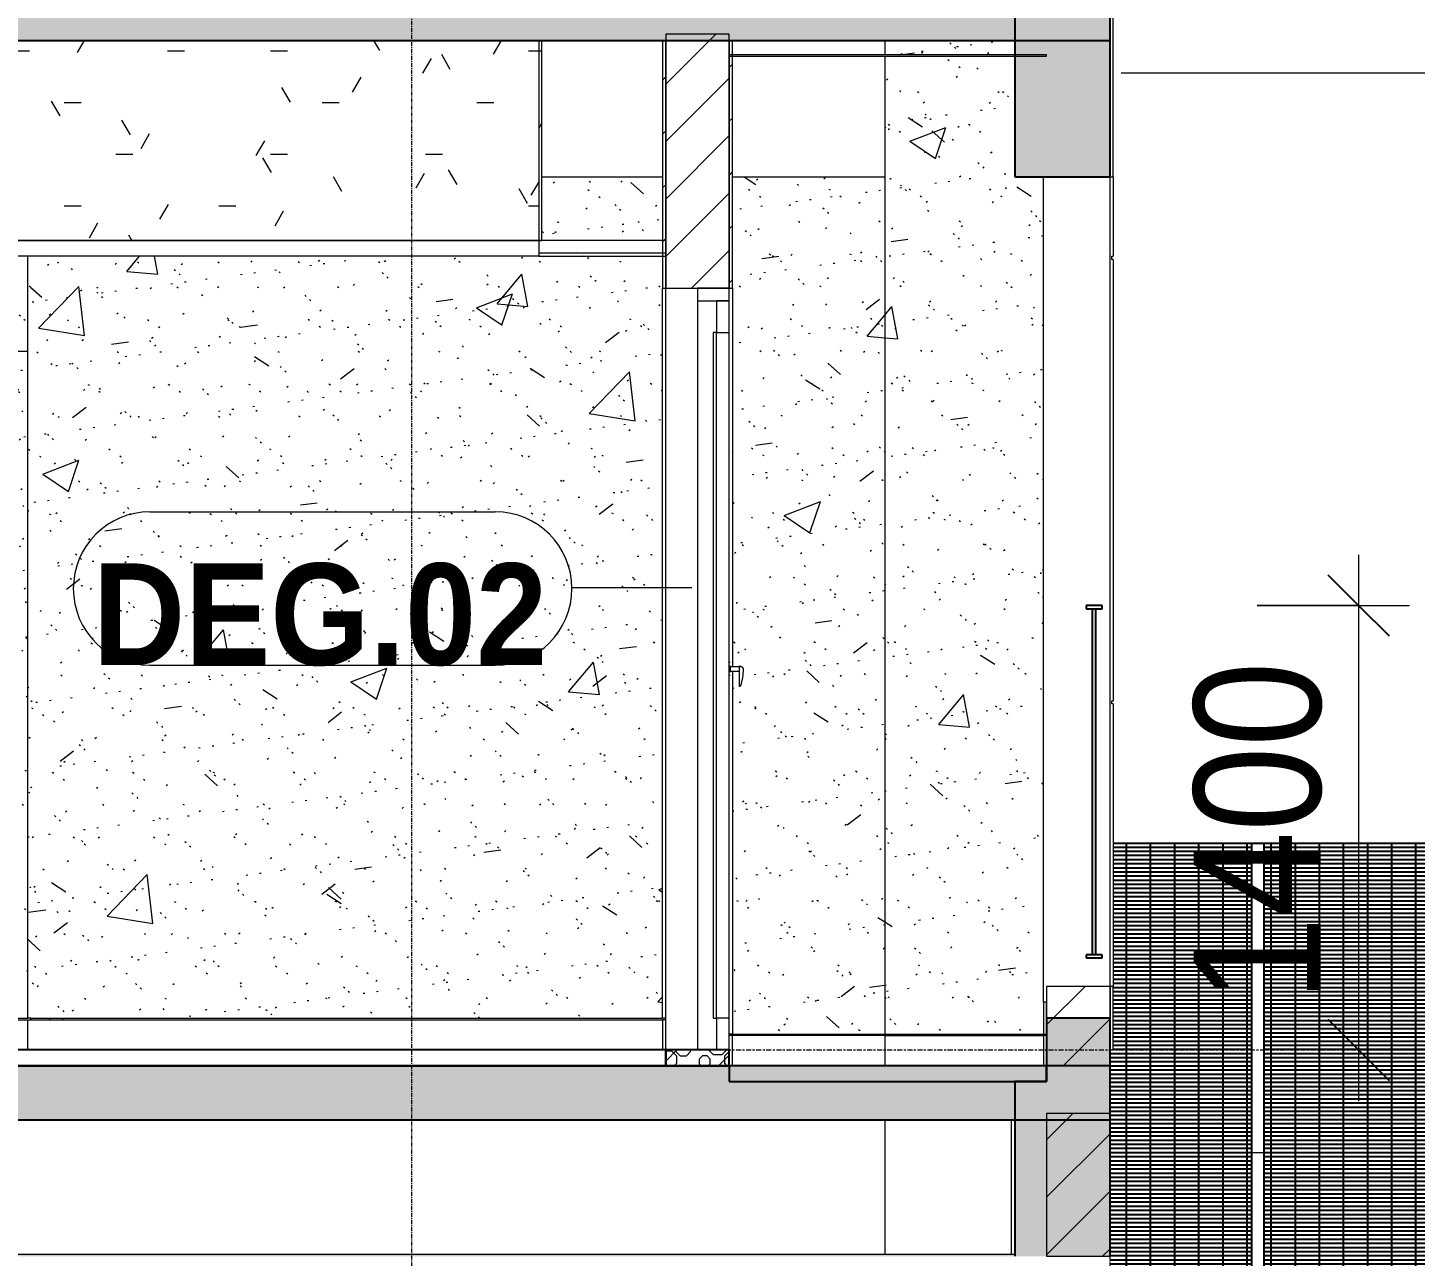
# Model space of a CAD drawing. Header units: millimetres. Extents: x 25061 to 259291, y -8723 to 35400.
# Drawn here: x 51543 to 55914, y 1550 to 5420 of the extents above; entities that cross this region are included whole.
import ezdxf

# ---------------------------------------------------------------- set-up
doc = ezdxf.new("R2010")
doc.units = ezdxf.units.MM
doc.linetypes.add('Centre', pattern=[31.75, 6.35, -4.7625, 15.875, -4.7625])
doc.linetypes.add('Grid Line', pattern=[22.225, 12.7, -3.175, 3.175, -3.175])
for name, color, linetype, lineweight in [('0-1', 7, 'Continuous', 5), ('A-ANNO-DIMS', 211, 'Continuous', 9), ('A-ANNO-DIMS-160', 211, 'Continuous', 9), ('A-CLNG', 13, 'Continuous', 9), ('A-CLNG-1', 250, 'Continuous', 18), ('A-CLNG-2', 7, 'Continuous', 9), ('A-CLNG-3', 13, 'Continuous', 18), ('A-CLNG-PATT-1', 7, 'Continuous', 9), ('A-CLNG-PATT-2', 9, 'Continuous', 9), ('A-CLNG-PATT-3', 13, 'Continuous', 9), ('A-DOOR', 31, 'Continuous', 9), ('A-DOOR-1', 7, 'Continuous', 9), ('A-DOOR-FRAM', 31, 'Continuous', 9), ('A-DOOR-GLAZ', 31, 'Continuous', 9), ('A-DOOR-IDEN', 31, 'Continuous', 9), ('A-FLOR-1', 10, 'Continuous', 25), ('A-FLOR-HRAL-1', 253, 'Continuous', 9), ('A-FLOR-LEVL-2', 51, 'Centre', 9), ('A-FLOR-PATT-1', 7, 'Continuous', 9), ('A-FLOR-PATT-2', 9, 'Continuous', 9), ('A-WALL', 113, 'Continuous', 9), ('A-WALL-1', 113, 'Continuous', 18), ('A-WALL-IDEN', 211, 'Continuous', 9), ('A-WALL-PATT-1', 7, 'Continuous', 9), ('A-WALL-PATT-2', 9, 'Continuous', 9), ('A-WALL-PATT-4', 111, 'Continuous', 9), ('I-WALL-1', 250, 'Continuous', 18), ('I-WALL-2', 7, 'Continuous', 9), ('S-BEAM-1', 12, 'Continuous', 5), ('S-BEAM-2', 10, 'Continuous', 25), ('S-BEAM-3', 7, 'Continuous', 9), ('S-COLS-1', 7, 'Continuous', 9), ('S-GRID-1', 1, 'Grid Line', 9)]:
    doc.layers.add(name, color=color, linetype=linetype, lineweight=lineweight)
doc.styles.add('Arial_B_1', font='arialbd.ttf', dxfattribs={"width": 0.9, "height": 320})
doc.styles.add('UTM Avo', font='', dxfattribs={"width": 0.9, "height": 400})
doc.styles.get('UTM Avo').set_extended_font_data('UTM Avo')
doc.dimstyles.new('1_Dim_chi_tiet_2_5', dxfattribs={"dimscale": 304.8, "dimtxt": 399.720379, "dimasz": 0.629921, "dimexe": 0.524934, "dimexo": 0.0625, "dimgap": 0.052493, "dimtad": 1, "dimdec": 0, "dimrnd": 5, "dimzin": 0, "dimdsep": 46, "dimtxsty": 'UTM Avo', "dimblk1": 'OBLIQUE', "dimblk2": 'OBLIQUE', "dimsah": 1, "dimcen": 0.09, "dimdle": 0.524934, "dimazin": 0, "dimtfac": 1, "dimtdec": 4, "dimtix": 1, "dimtmove": 0, "dimatfit": 3, "dimfxl": 1.049869, "dimfxlon": 1, "dimtvp": 1, "dimtolj": 1, "dimtzin": 0, "dimarcsym": 2})
pattern_1 = [(50, (81080.3, 14125), (1165.978, -102.01), [121.92, -1341.12]), (355, (81080.3, 14125), (-225.554, 1222.763), [97.536, -1072.896]), (100.451, (81177.5, 14116.5), (940.433, 1120.746), [103.616, -1139.776]), (46.184, (81080.3, 14450.1), (1734.906, -269.074), [182.88, -2011.68]), (96.636, (81224.9, 14427.7), (1519.38, 1583.54), [155.42, -1709.665]), (351.184, (81080.3, 14450.1), (1519.39, 1583.52), [146.3, -1609.34]), (21, (81242.9, 14368.8), (970.332, -654.498), [121.92, -1341.12]), (326, (81242.9, 14368.8), (395.533, 1178.804), [97.536, -1072.896]), (71.451, (81323.7, 14314.3), (1365.87, 524.296), [103.616, -1139.776]), (37.5, (81080.3, 14125), (19.767, 541.1527), [53.645, -1006.246, 53.645, -1035.507, -1076.96]), (37.5, (81080.3, 14125), (19.767, 541.1527), [-2149.043, 53.645, -1023.315]), (7.5, (81080.3, 14125), (427.646, 641.156), [53.645, -567.334, 53.645, -981.862, -410.464]), (7.5, (81080.3, 14125), (427.646, 641.156), [-1656.486, 53.645, -356.82]), (327.5, (80717.8, 14125), (867.782, -36.665), [53.645, -352.755, 53.645, -1214.323, -1682.496]), (327.5, (80717.8, 14125), (867.782, -36.665), [-1674.368, 53.645, -1628.85]), (317.5, (80555.2, 14125), (948.028, 162.73), [53.645, -474.675, 53.645, -788.416, -1194.816]), (317.5, (80555.2, 14125), (948.028, 162.73), [-1370.38, 53.645, -1141.17])]
pattern_2 = [(37.5, (81080.3, 14125), (-5.1206, 156.61216), [5.364, -118.181, 5.364, -132.812, -132.08]), (37.5, (81080.3, 14125), (-5.1206, 156.61216), [-261.722, 5.364, -126.716]), (7.5, (81080.3, 14125), (143.847, 229.3842), [5.364, -61.285, 5.364, -105.989, -42.672]), (7.5, (81080.3, 14125), (143.847, 229.3842), [-178.003, 5.364, -37.308]), (327.5, (80980.33, 14125), (253.1176, 0.4601), [5.364, -35.276, 5.364, -140.94, -191.008]), (327.5, (80980.33, 14125), (253.1176, 0.4601), [-186.944, 5.364, -185.644]), (317.5, (80980.33, 14125), (244.3381, 71.3376), [5.364, -14.956, 5.364, -90.546, -109.728]), (317.5, (80980.33, 14125), (244.3381, 71.3376), [-116.23, 5.364, -104.364])]
pattern_3 = [(45, (81080.3, 14125), (-84.8528, 84.8528), [])]
pattern_4 = [(0, (81080.3, 14125), (1300.48, 325.12), [53.645, -921.715, 53.645, -6123.635]), (0, (81080.3, 14125), (1300.48, 325.12), [-1029.005, -921.715, 53.645, -1897.075, -3251.2]), (0, (81080.3, 14125), (1300.48, 325.12), [-3901.44, 53.645, -921.715, 53.645, -2222.195]), (0, (81080.3, 14125), (1300.48, 325.12), [-4930.445, -596.595, 53.645, -1571.955]), (120, (81567.98, 14287.56), (-931.8022, 963.6887), [53.645, -921.715, -6177.28]), (120, (81567.98, 14287.56), (-931.8022, 963.6887), [-975.36, 53.645, -921.715, -5201.92]), (120, (81567.98, 14287.56), (-931.8022, 963.6887), [-1950.72, 53.645, -1897.075, -3251.2]), (120, (81567.98, 14287.56), (-931.8022, 963.6887), [-3901.44, 53.645, -921.715, -2275.84]), (120, (81567.98, 14287.56), (-931.8022, 963.6887), [-4876.8, 53.645, -596.595, -1625.6]), (120, (81567.98, 14287.56), (-931.8022, 963.6887), [-5527.04, 53.645, -1571.955]), (240, (81730.54, 14937.8), (-368.6778, -1288.8087), [53.645, -921.715, -6177.28]), (240, (81730.54, 14937.8), (-368.6778, -1288.8087), [-975.36, 53.645, -921.715, -5201.92]), (240, (81730.54, 14937.8), (-368.6778, -1288.8087), [-1950.72, 53.645, -1897.075, -3251.2]), (240, (81730.54, 14937.8), (-368.6778, -1288.8087), [-3901.44, 53.645, -921.715, -2275.84]), (240, (81730.54, 14937.8), (-368.6778, -1288.8087), [-4876.8, 53.645, -596.595, -1625.6]), (240, (81730.54, 14937.8), (-368.6778, -1288.8087), [-5527.04, 53.645, -1571.955])]
pattern_5 = [(45, (81080.3, 14125), (-90.50967, 90.50967), [])]

# ---------------------------------------------------------------- blocks, each defined once
blk = doc.blocks.new('NCV_TKTC_KET CAU_rvt-1-TKCS_MẶT CẮT 1')
at = {"layer": 'A-FLOR-PATT-1'}
h = blk.add_hatch(color=256, dxfattribs=at)
h.paths.add_polyline_path([(33652.6, 5380), (42052.6, 5380), (42052.6, 5550), (33652.6, 5550)])
h.paths.add_polyline_path([(127252.4, 5380), (127252.4, 5550), (118852.4, 5550), (118852.4, 5380), (126740, 5380)])
h.paths.add_polyline_path([(46552.6, 5380), (54952.6, 5380), (54952.6, 5550), (46552.6, 5550)])
h.paths.add_polyline_path([(114352.4, 5380), (114352.4, 5550), (105952.4, 5550), (105952.4, 5380), (113942, 5380)])
h = blk.add_hatch(color=256, dxfattribs=at)
h.paths.add_polyline_path([(127252.5, 1980), (127252.5, 2150), (105952.5, 2150), (105952.5, 1980), (126740, 1980)])
h.paths.add_polyline_path([(33955, 1980), (54952.6, 1980), (54952.6, 2150), (33652.6, 2150), (33652.6, 1980)])
at = {"layer": 'S-BEAM-1'}
for points in [[(54751.6, 4950), (54952.6, 4950), (54952.6, 5500), (54652.6, 5500), (54652.6, 4950)], [(54952.6, 2100), (54952.6, 2300), (54752.6, 2300), (54752.6, 2100)], [(54751.6, 1550), (54952.6, 1550), (54952.6, 2100), (54652.6, 2100), (54652.6, 1550)]]:
    blk.add_hatch(color=256, dxfattribs=at).paths.add_polyline_path(points)
at = {"layer": 'A-FLOR-1'}
for p, q in [((54952.6, 5380), (54952.6, 5550)), ((46552.6, 5380), (54952.6, 5380)), ((54952.6, 2150), (33652.6, 2150)), ((54952.6, 1980), (54952.6, 2150)), ((33652.6, 1980), (54952.6, 1980))]:
    blk.add_line(p, q, dxfattribs=at)
at = {"layer": 'S-BEAM-2'}
for p, q in [((54652.6, 5500), (54652.6, 4950)), ((54952.6, 4950), (54952.6, 5500)), ((54652.6, 4950), (54952.6, 4950)), ((54952.6, 2300), (54752.6, 2300)), ((54752.6, 2300), (54752.6, 2100)), ((54952.6, 2100), (54952.6, 2300)), ((54752.6, 2100), (54652.6, 2100)), ((54652.6, 2100), (54652.6, 1550)), ((54952.6, 1550), (54952.6, 2100))]:
    blk.add_line(p, q, dxfattribs=at)
at = {"layer": 'S-BEAM-3'}
for p, q in [((53162.7, 4950), (53542.6, 4950)), ((53762.6, 4950), (54242.6, 4950))]:
    blk.add_line(p, q, dxfattribs=at)
at = {"layer": 'S-COLS-1'}
blk.add_line((54252.6, 2245), (54252.6, 2250), dxfattribs=at)
blk = doc.blocks.new('Railing - Railing-911463-TKCS_MẶT CẮT 1')
at = {"layer": 'A-FLOR-HRAL-1'}
for p, q in [((53762.564287, 2245), (53752.564287, 2245)), ((53762.564287, 2150), (53762.564287, 2245)), ((54242.564287, 2245), (53762.564287, 2245)), ((54242.564287, 2245), (54742.564287, 2245)), ((54242.564287, 2245), (54242.564287, 2150)), ((54752.564287, 2245), (54742.564287, 2245)), ((54742.564287, 2245), (54742.564287, 2150)), ((54752.564287, 2150), (54752.564287, 2245)), ((54742.564287, 2150), (54752.564287, 2150))]:
    blk.add_line(p, q, dxfattribs=at)
blk = doc.blocks.new('Railing - Railing-1037980-TKCS_MẶT CẮT 1')
at = {"layer": 'A-FLOR-HRAL-1'}
for p, q in [((51502.564287, 2200), (51502.564287, 2295)), ((51502.564287, 2295), (51542.564287, 2295))]:
    blk.add_line(p, q, dxfattribs=at)
blk = doc.blocks.new('Railing - Railing-1037981-TKCS_MẶT CẮT 1')
at = {"layer": 'A-FLOR-HRAL-1'}
for p, q in [((51542.564287, 2200), (51542.564287, 2295)), ((51542.564287, 2295), (53542.564287, 2295)), ((53552.564287, 2295), (53542.564287, 2295)), ((53542.564287, 2295), (53542.564287, 2200))]:
    blk.add_line(p, q, dxfattribs=at)
blk = doc.blocks.new('CL_01-VÁCH DỰNG THẠCH CAO CĂN HỘ LOẠI 1-5A6 - CL_01-VÁCH DỰNG THẠCH CAO CĂN HỘ LOẠI 1A-5-911549-TKCS_MẶT CẮT 1')
at = {"layer": 'A-CLNG-PATT-1'}
h = blk.add_hatch(dxfattribs=at)
h.set_pattern_fill('FP_7', color=256, style=0, pattern_type=2)
h.set_pattern_definition(pattern_4)
h.paths.add_polyline_path([(47542.6, 4750), (47552.6, 4750), (47552.6, 5380), (47542.6, 5380), (47542.6, 4884.8)])
h.paths.add_polyline_path([(53152.7, 4750), (53162.7, 4750), (53162.7, 5380), (53152.7, 5380), (53152.7, 4884.8)])
at = {"layer": 'A-CLNG-PATT-2'}
h = blk.add_hatch(dxfattribs=at)
h.set_pattern_fill('FP_1', color=256, style=0, pattern_type=2)
h.set_pattern_definition([(0, (81080.3, 14125), (650.24, 162.56), [53.645, -434.035, 53.645, -434.035, -2600.96]), (0, (81080.3, 14125), (650.24, 162.56), [-975.36, 53.645, -921.715, 53.645, -434.035, -1137.92]), (0, (81080.3, 14125), (650.24, 162.56), [-2438.4, 53.645, -271.475, 53.645, -759.155]), (120, (81324.14, 14206.28), (-465.9011, 481.84436), [53.645, -434.035, 53.645, -3034.995]), (120, (81324.14, 14206.28), (-465.9011, 481.84436), [-541.325, -434.035, 53.645, -921.715, -1625.6]), (120, (81324.14, 14206.28), (-465.9011, 481.84436), [-1950.72, 53.645, -434.035, 53.645, -1084.275]), (120, (81324.14, 14206.28), (-465.9011, 481.84436), [-2492.045, -271.475, 53.645, -759.155]), (240, (81405.42, 14531.4), (-184.3389, -644.40436), [53.645, -434.035, 53.645, -3034.995]), (240, (81405.42, 14531.4), (-184.3389, -644.40436), [-541.325, -434.035, 53.645, -921.715, -1625.6]), (240, (81405.42, 14531.4), (-184.3389, -644.40436), [-1950.72, 53.645, -434.035, 53.645, -1084.275]), (240, (81405.42, 14531.4), (-184.3389, -644.40436), [-2492.045, -271.475, 53.645, -759.155])])
h.paths.add_polyline_path([(47552.6, 4750), (53152.7, 4750), (53151.9, 5380), (50652.6, 5380), (50652.6, 5150), (50452.6, 5150), (50452.6, 5380), (47552.6, 5380), (47552.6, 4884.8)])
at = {"layer": 'A-CLNG-1'}
for p, q in [((53162.7, 5380), (53152.7, 5380)), ((53152.7, 5380), (53152.7, 4750)), ((53162.7, 4750), (53162.7, 5380)), ((53152.7, 4750), (53162.7, 4750))]:
    blk.add_line(p, q, dxfattribs=at)
at = {"layer": 'A-CLNG-2'}
blk.add_line((53152.7, 4750), (47552.6, 4750), dxfattribs=at)
blk = doc.blocks.new('DOOR_CW_01 CANH MO-PANEL KINH - DIW_01-900x2200-CỬA GỖ VÂN LAMINATE-553375-TKCS_MẶT CẮT 1')
at = {"layer": 'A-DOOR-1'}
for p, q in [((123842.7, 7800), (123732.7, 7800)), ((123852.7, 5695), (123852.7, 5700)), ((123852.7, 5695), (123852.7, 5700)), ((123852.7, 5695), (123852.7, 5700)), ((123912.7, 5695), (123912.7, 5700)), ((123952.7, 5700), (123952.7, 5695)), ((123952.7, 5700), (123952.7, 5695)), ((123952.7, 5695), (123952.7, 5700))]:
    blk.add_line(p, q, dxfattribs=at)
blk = doc.blocks.new('NCV_TKTC_TANG 1_rvt-1-TKCS_MẶT CẮT 1')
at = {"layer": 'A-CLNG-PATT-1'}
h = blk.add_hatch(dxfattribs=at)
h.set_pattern_fill('FP_7', color=256, style=0, pattern_type=2)
h.set_pattern_definition(pattern_4)
h.paths.add_polyline_path([(53152.6, 4700), (53552.6, 4700), (53552.6, 4710), (53152.6, 4710)])
h.paths.add_polyline_path([(46752.6, 4700), (47552.6, 4700), (47552.6, 4710), (46752.6, 4710)])
at = {"layer": 'A-FLOR-PATT-2'}
h = blk.add_hatch(dxfattribs=at)
h.set_pattern_fill('FP_6', color=256, style=0, pattern_type=2)
h.set_pattern_definition([(180, (81252.7, 14216.3), (-2e-14, -203.2), [19.239, -183.961]), (135, (81266.3, 14202.7), (-203.19986, 1e-14), [19.239, -268.129]), (90, (81266.3, 14183.47), (-203.2, 1e-14), [19.239, -183.961]), (45, (81252.7, 14169.86), (0, 203.19986), [19.239, -268.129]), (0, (81233.46, 14169.86), (0, 203.2), [19.239, -183.961]), (315, (81219.86, 14183.47), (203.19986, 0), [19.239, -268.129]), (270, (81219.86, 14202.7), (203.2, 1e-14), [19.239, -183.961]), (225, (81233.46, 14216.31), (1e-14, -203.19986), [19.239, -268.129]), (180, (81207.18, 14184.3), (-2e-14, -203.2), [22.055, -181.145]), (135, (81222.78, 14168.71), (-203.19986, 1e-14), [22.055, -265.314]), (90, (81222.78, 14146.66), (-203.2, 1e-14), [22.055, -181.145]), (45, (81207.18, 14131.06), (0, 203.19986), [22.055, -265.314]), (0, (81185.13, 14131.06), (0, 203.2), [22.055, -181.145]), (315, (81169.54, 14146.66), (203.19986, 0), [22.055, -265.314]), (270, (81169.54, 14168.71), (203.2, 1e-14), [22.055, -181.145]), (225, (81185.13, 14184.3), (1e-14, -203.19986), [22.055, -265.314]), (180, (81114.68, 14169.67), (-2e-14, -203.2), [14.547, -188.653]), (135, (81124.96, 14159.39), (-203.19986, 1e-14), [14.547, -272.821]), (90, (81124.96, 14144.84), (-203.2, 1e-14), [14.547, -188.653]), (45, (81114.68, 14134.56), (0, 203.19986), [14.547, -272.821]), (0, (81100.13, 14134.56), (0, 203.2), [14.547, -188.653]), (315, (81089.85, 14144.84), (203.19986, 0), [14.547, -272.821]), (270, (81089.85, 14159.39), (203.2, 1e-14), [14.547, -188.653]), (225, (81100.13, 14169.67), (1e-14, -203.19986), [14.547, -272.821]), (90, (81183.32, 14194.78), (-203.2, 1e-14), [29.097, -174.103]), (45, (81162.74, 14174.2), (0, 203.19986), [29.097, -258.271]), (0, (81133.65, 14174.2), (0, 203.2), [29.097, -174.103]), (315, (81113.07, 14194.78), (203.19986, 0), [29.097, -258.271]), (270, (81113.07, 14223.87), (203.2, 1e-14), [29.097, -174.103]), (225, (81133.65, 14244.45), (1e-14, -203.19986), [29.097, -258.271]), (180, (81162.74, 14244.45), (-2e-14, -203.2), [29.097, -174.103]), (135, (81183.32, 14223.87), (-203.19986, 1e-14), [29.097, -258.271]), (90, (81262.35, 14261.4), (-203.2, 1e-14), [37.075, -166.125]), (45, (81236.13, 14235.19), (0, 203.19986), [37.075, -250.293]), (0, (81199.05, 14235.19), (0, 203.2), [37.075, -166.125]), (315, (81172.84, 14261.4), (203.19986, 0), [37.075, -250.293]), (270, (81172.84, 14298.48), (203.2, 1e-14), [37.075, -166.125]), (225, (81199.05, 14324.7), (1e-14, -203.19986), [37.075, -250.293]), (180, (81236.13, 14324.7), (-2e-14, -203.2), [37.075, -166.125]), (135, (81262.35, 14298.48), (-203.19986, 1e-14), [37.075, -250.293]), (90, (81138.85, 14272.68), (-203.2, 1e-14), [19.242, -183.958]), (45, (81125.24, 14259.07), (0, 203.19986), [19.242, -268.127]), (0, (81106, 14259.07), (0, 203.2), [19.242, -183.958]), (315, (81092.4, 14272.68), (203.19986, 0), [19.242, -268.127]), (270, (81092.4, 14291.92), (203.2, 1e-14), [19.242, -183.958]), (225, (81106, 14305.53), (1e-14, -203.19986), [19.242, -268.127]), (180, (81125.24, 14305.53), (-2e-14, -203.2), [19.242, -183.958]), (135, (81138.85, 14291.92), (-203.19986, 1e-14), [19.242, -268.127])])
h.paths.add_polyline_path([(53752.6, 2150), (53752.6, 2200), (53552.6, 2200), (53552.6, 2150)])
at = {"layer": 'A-WALL-PATT-1'}
h = blk.add_hatch(dxfattribs=at)
h.set_pattern_fill('FP_3', color=256, style=0, pattern_type=2)
h.set_pattern_definition(pattern_3)
h.paths.add_polyline_path([(53552.6, 4600), (53552.6, 5380), (53542.6, 5380), (53542.6, 4600)])
h = blk.add_hatch(dxfattribs=at)
h.set_pattern_fill('FP_3', color=256, style=0, pattern_type=2)
h.set_pattern_definition(pattern_3)
h.paths.add_polyline_path([(53762.6, 4600), (53762.6, 5380), (53752.6, 5380), (53752.6, 4600)])
at = {"layer": 'A-WALL-PATT-2'}
h = blk.add_hatch(dxfattribs=at)
h.set_pattern_fill('FP_4', color=256, style=0, pattern_type=2)
h.set_pattern_definition(pattern_1)
h.paths.add_polyline_path([(54742.6, 2250), (54742.6, 4950), (54652.6, 4950), (54652.6, 5330), (54242.6, 5330), (54242.6, 2250)])
h.paths.add_polyline_path([(54242.6, 5335), (54652.6, 5335), (54652.6, 5380), (54242.6, 5380)])
h = blk.add_hatch(dxfattribs=at)
h.set_pattern_fill('FP_5', color=256, style=0, pattern_type=2)
h.set_pattern_definition(pattern_2)
h.paths.add_polyline_path([(54742.6, 2250), (54742.6, 4950), (54652.6, 4950), (54652.6, 5330), (54242.6, 5330), (54242.6, 2250)])
h.paths.add_polyline_path([(54242.6, 5335), (54652.6, 5335), (54652.6, 5380), (54242.6, 5380)])
h = blk.add_hatch(dxfattribs=at)
h.set_pattern_fill('FP_4', color=256, style=0, pattern_type=2)
h.set_pattern_definition(pattern_1)
h.paths.add_polyline_path([(53151.9, 2300), (53542.6, 2300), (53542.6, 4700), (51552.6, 4700), (51552.6, 2300)])
h.paths.add_polyline_path([(53542.6, 4750), (53542.6, 4950), (53162.7, 4950), (53162.7, 4750)])
h = blk.add_hatch(dxfattribs=at)
h.set_pattern_fill('FP_5', color=256, style=0, pattern_type=2)
h.set_pattern_definition(pattern_2)
h.paths.add_polyline_path([(53151.9, 2300), (53542.6, 2300), (53542.6, 4700), (51552.6, 4700), (51552.6, 2300)])
h.paths.add_polyline_path([(53542.6, 4750), (53542.6, 4950), (53162.7, 4950), (53162.7, 4750)])
h = blk.add_hatch(dxfattribs=at)
h.set_pattern_fill('FP_4', color=256, style=0, pattern_type=2)
h.set_pattern_definition(pattern_1)
h.paths.add_polyline_path([(54242.6, 2250), (54242.6, 4950), (53762.6, 4950), (53762.6, 3406.8), (53794, 3404.9), (53795.2, 3401.7), (53791.3, 3358.7), (53785.6, 3345.2), (53785.6, 3393.2), (53762.6, 3393.2), (53762.6, 2250), (53951.7, 2250)])
h = blk.add_hatch(dxfattribs=at)
h.set_pattern_fill('FP_5', color=256, style=0, pattern_type=2)
h.set_pattern_definition(pattern_2)
h.paths.add_polyline_path([(54242.6, 2250), (54242.6, 4950), (53762.6, 4950), (53762.6, 3406.8), (53794, 3404.9), (53795.2, 3401.7), (53791.3, 3358.7), (53785.6, 3345.2), (53785.6, 3393.2), (53762.6, 3393.2), (53762.6, 2250), (53951.7, 2250)])
h = blk.add_hatch(dxfattribs=at)
h.set_pattern_fill('FP_4', color=256, style=0, pattern_type=2)
h.set_pattern_definition(pattern_1)
h.paths.add_polyline_path([(50602.6, 2300), (50602.6, 4400), (51502.6, 4400), (51502.6, 2300), (51542.6, 2300), (51542.6, 4700), (51122.9, 4700), (51122.9, 4660), (50982.9, 4660), (50982.9, 4700), (50562.6, 4700), (50562.6, 2300)])
h = blk.add_hatch(dxfattribs=at)
h.set_pattern_fill('FP_5', color=256, style=0, pattern_type=2)
h.set_pattern_definition(pattern_2)
h.paths.add_polyline_path([(50602.6, 2300), (50602.6, 4400), (51502.6, 4400), (51502.6, 2300), (51542.6, 2300), (51542.6, 4700), (51122.9, 4700), (51122.9, 4660), (50982.9, 4660), (50982.9, 4700), (50562.6, 4700), (50562.6, 2300)])
h = blk.add_hatch(dxfattribs=at)
h.set_pattern_fill('FP_4', color=256, style=0, pattern_type=2)
h.set_pattern_definition(pattern_1)
h.paths.add_polyline_path([(51552.6, 2300), (51552.1, 4700), (51542.6, 4700), (51542.6, 2300), (51552.1, 2300)])
h = blk.add_hatch(dxfattribs=at)
h.set_pattern_fill('FP_5', color=256, style=0, pattern_type=2)
h.set_pattern_definition(pattern_2)
h.paths.add_polyline_path([(51552.6, 2300), (51552.1, 4700), (51542.6, 4700), (51542.6, 2300), (51552.1, 2300)])
at = {"layer": 'A-CLNG-1'}
for p, q in [((54752.6, 5335), (53752.6, 5335)), ((53752.6, 5335), (53752.6, 5330)), ((54752.6, 5330), (54752.6, 5335)), ((53752.6, 5330), (54752.6, 5330)), ((53552.6, 4750), (53152.6, 4750)), ((53152.6, 4750), (53152.6, 4700)), ((53552.6, 4700), (53552.6, 4750)), ((53152.6, 4700), (53552.6, 4700))]:
    blk.add_line(p, q, dxfattribs=at)
at = {"layer": 'A-CLNG-2'}
for p, q in [((47552.6, 4750), (53152.6, 4750)), ((53152.6, 4700), (47552.6, 4700)), ((53552.6, 4710), (53152.6, 4710))]:
    blk.add_line(p, q, dxfattribs=at)
at = {"layer": 'A-FLOR-1'}
for p, q in [((53552.6, 2200), (46752.6, 2200)), ((53552.6, 2150), (53552.6, 2200)), ((53752.6, 2200), (53552.6, 2200)), ((53552.6, 2200), (53552.6, 2150)), ((53752.6, 2150), (53752.6, 2200)), ((46752.6, 2150), (53552.6, 2150)), ((53552.6, 2150), (53752.6, 2150)), ((54752.6, 2150), (53752.6, 2150)), ((53752.6, 2150), (53752.6, 2100)), ((54752.6, 2100), (54752.6, 2150)), ((53752.6, 2100), (54752.6, 2100))]:
    blk.add_line(p, q, dxfattribs=at)
at = {"layer": 'I-WALL-1'}
for p, q in [((53542.6, 5380), (53542.6, 4600)), ((53552.6, 5380), (53542.6, 5380)), ((53552.6, 4600), (53552.6, 5380)), ((53752.6, 5380), (53752.6, 4600)), ((53762.6, 5380), (53752.6, 5380)), ((53762.6, 4600), (53762.6, 5380)), ((53542.6, 4600), (53552.6, 4600)), ((53752.6, 4600), (53762.6, 4600)), ((54742.6, 2350), (54742.6, 2250)), ((54752.6, 2350), (54742.6, 2350)), ((54752.6, 2250), (54752.6, 2350)), ((54742.6, 2250), (54752.6, 2250))]:
    blk.add_line(p, q, dxfattribs=at)
at = {"layer": 'I-WALL-2'}
for p, q in [((54242.6, 5380), (54242.6, 5335)), ((54242.6, 5330), (54242.6, 2250)), ((54742.6, 2350), (54742.6, 4950)), ((51542.6, 2300), (51542.6, 4700)), ((53542.6, 2300), (53542.6, 4600)), ((53762.6, 4600), (53762.6, 3406.6)), ((53762.6, 3393.2), (53762.6, 2250)), ((51502.6, 2300), (51542.6, 2300)), ((51552.6, 2300), (51542.6, 2300)), ((51552.6, 2300), (53542.6, 2300)), ((53552.6, 2300), (53542.6, 2300)), ((53762.6, 2250), (53752.6, 2250)), ((53762.6, 2250), (54242.6, 2250)), ((54242.6, 2250), (54742.6, 2250))]:
    blk.add_line(p, q, dxfattribs=at)
at = {"layer": ''}
for name in ['Railing - Railing-1037980-TKCS_MẶT CẮT 1', 'Railing - Railing-1037981-TKCS_MẶT CẮT 1', 'Railing - Railing-911463-TKCS_MẶT CẮT 1']:
    blk.add_blockref(name, (0, 0), dxfattribs=at)
at = {"layer": 'A-CLNG'}
blk.add_blockref('CL_01-VÁCH DỰNG THẠCH CAO CĂN HỘ LOẠI 1-5A6 - CL_01-VÁCH DỰNG THẠCH CAO CĂN HỘ LOẠI 1A-5-911549-TKCS_MẶT CẮT 1', (0, 0), dxfattribs=at)
at = {"layer": 'A-DOOR'}
blk.add_blockref('DOOR_CW_01 CANH MO-PANEL KINH - DIW_01-900x2200-CỬA GỖ VÂN LAMINATE-553375-TKCS_MẶT CẮT 1', (-72300.1, -3400), dxfattribs=at)
blk = doc.blocks.new('Railing - 10mm-1251313-TKCS_MẶT CẮT 1')
at = {"layer": ''}
for p, q in [((33697.564287, 2500), (33697.564287, 3590)), ((33707.564287, 2500), (33707.564287, 3590))]:
    blk.add_line(p, q, dxfattribs=at)
blk = doc.blocks.new('Railing - Railing-1598455-TKCS_MẶT CẮT 1')
at = {"layer": ''}
for p, q in [((54927.564287, 3600), (54877.564287, 3600)), ((54877.564287, 3600), (54877.564287, 3590)), ((54877.564287, 3590), (54927.564287, 3590)), ((54927.564287, 3590), (54927.564287, 3600)), ((54927.564287, 2500), (54877.564287, 2500)), ((54877.564287, 2500), (54877.564287, 2490)), ((54927.564287, 2490), (54927.564287, 2500)), ((54877.564287, 2490), (54927.564287, 2490))]:
    blk.add_line(p, q, dxfattribs=at)
blk.add_blockref('Railing - 10mm-1251313-TKCS_MẶT CẮT 1', (21200, 0))
blk = doc.blocks.new('NBS_CLDPhysicalSecuritySystems_MtlMeshPnlFncngSym_CLDModsecSecurusS3_InfillPanel - NBS_CLDPhysicalSecuritySystems_MtlMeshPnlFncngSym_CLDModsecSecurusS2_InfillPanel-2369332-TKCS_MẶT CẮT 1')
at = {"layer": ''}
h = blk.add_hatch(dxfattribs=at)
h.set_pattern_fill('FP_17', color=256, style=0, pattern_type=2)
h.set_pattern_definition([(0, (58652.564, 850), (0, 13), []), (90, (58652.564, 850), (-76, 5e-15), [])])
h.paths.add_polyline_path([(54952.6, 971), (54962.6, 971), (54962.6, 1050), (55398.6, 1050), (55398.6, 2850), (54962.6, 2850), (54962.6, 2200), (54952.6, 2200), (54952.6, 1235.5)])
h.paths.add_polyline_path([(55438.6, 1050), (56398.6, 1050), (56398.6, 2850), (55438.6, 2850), (55438.6, 1235.5)])
h.paths.add_polyline_path([(58652.6, 1050), (58652.6, 2850), (58438.6, 2850), (58438.6, 1050)])
h.paths.add_polyline_path([(58398.6, 1050), (58398.6, 2850), (57438.6, 2850), (57438.6, 1050), (58351, 1050)])
h.paths.add_polyline_path([(56438.6, 1050), (57398.6, 1050), (57398.6, 2850), (56438.6, 2850), (56438.6, 1235.5)])
for p, q in [((55398.7, 2850), (54962.6, 2850)), ((55398.6, 2850), (55398.6, 1050)), ((55402.6, 2850), (55398.6, 2850)), ((55434.6, 2850), (55402.6, 2850)), ((55438.6, 2850), (55434.6, 2850)), ((56398.7, 2850), (55438.4, 2850)), ((55438.6, 1050), (55438.6, 2850)), ((56398.6, 2850), (56398.6, 1050)), ((56402.6, 2850), (56398.6, 2850)), ((56434.6, 2850), (56402.6, 2850)), ((56438.6, 2850), (56434.6, 2850)), ((57398.7, 2850), (56438.4, 2850)), ((56438.6, 1050), (56438.6, 2850)), ((57398.6, 2850), (57398.6, 1050)), ((57402.6, 2850), (57398.6, 2850)), ((57434.6, 2850), (57402.6, 2850)), ((57438.6, 2850), (57434.6, 2850)), ((58398.7, 2850), (57438.4, 2850)), ((57438.6, 1050), (57438.6, 2850)), ((58398.6, 2850), (58398.6, 1050)), ((58402.6, 2850), (58398.6, 2850)), ((58434.6, 2850), (58402.6, 2850)), ((58438.6, 2850), (58434.6, 2850)), ((58652.6, 2850), (58438.4, 2850)), ((58438.6, 1050), (58438.6, 2850)), ((54962.6, 971), (54952.6, 971)), ((54952.6, 930), (54962.6, 930))]:
    blk.add_line(p, q, dxfattribs=at)
blk = doc.blocks.new('DEG_02-DEG_03 - DEG_02-2500x2400mm-CỬA ĐI 02 CÁNH TRƯỢT-V55-TKCS_MẶT CẮT 1')
at = {"layer": 'A-DOOR'}
for p, q in [((53712.6, 4560), (53712.6, 4460)), ((53752.6, 4560), (53712.6, 4560)), ((53752.6, 4460), (53752.6, 4560)), ((53712.6, 4460), (53752.6, 4460)), ((53752.6, 2300), (53752.6, 4460)), ((53755.6, 3420), (53752.6, 3420)), ((53755.6, 3410), (53755.6, 3400)), ((53752.6, 3380), (53755.6, 3380)), ((53785.6, 3407), (53755.6, 3407)), ((53755.6, 3400), (53755.6, 3390)), ((53755.6, 3393), (53785.6, 3393)), ((53785.6, 3399.2), (53785.6, 3408.7)), ((53785.6, 3408.7), (53785.6, 3407.4)), ((53785.6, 3406.8), (53785.6, 3406.1)), ((53785.6, 3345.2), (53785.6, 3399.2)), ((53785.6, 3343.7), (53785.6, 3345.2)), ((53785.6, 3345.2), (53785.6, 3343.7)), ((53712.6, 2300), (53712.6, 2200)), ((53752.6, 2300), (53712.6, 2300)), ((53752.6, 2200), (53752.6, 2300)), ((53712.6, 2200), (53752.6, 2200))]:
    blk.add_line(p, q, dxfattribs=at)
at = {"layer": 'A-DOOR', "flags": 128}
for points in [[(53785.6, 3408.7), (53785.6, 3408.7), (53785.7, 3408.7), (53785.7, 3408.7), (53785.8, 3408.7), (53785.9, 3408.7), (53785.9, 3408.7), (53786, 3408.7), (53786, 3408.7), (53786.1, 3408.7), (53786.1, 3408.7), (53786.2, 3408.7), (53786.3, 3408.7), (53786.3, 3408.7), (53786.4, 3408.7), (53786.4, 3408.7), (53786.5, 3408.7), (53786.5, 3408.7), (53786.6, 3408.7), (53786.6, 3408.7), (53786.6, 3408.7), (53786.7, 3408.7), (53786.7, 3408.7), (53786.8, 3408.7), (53786.8, 3408.7), (53786.8, 3408.7), (53786.9, 3408.7), (53786.9, 3408.7), (53786.9, 3408.7), (53786.9, 3408.7), (53787, 3408.7), (53787, 3408.7), (53787, 3408.7), (53787, 3408.7), (53787, 3408.7), (53787, 3408.7), (53787.1, 3408.7), (53787.1, 3408.7), (53787.1, 3408.7)], [(53787.1, 3408.7), (53787.1, 3408.7), (53787, 3408.7), (53787, 3408.7), (53787, 3408.7), (53787, 3408.7), (53787, 3408.7), (53787, 3408.7), (53786.9, 3408.7), (53786.9, 3408.7), (53786.9, 3408.7), (53786.9, 3408.7), (53786.8, 3408.7), (53786.8, 3408.7), (53786.8, 3408.7), (53786.7, 3408.7), (53786.7, 3408.7), (53786.7, 3408.7), (53786.6, 3408.7), (53786.6, 3408.7), (53786.5, 3408.7), (53786.5, 3408.7), (53786.4, 3408.7), (53786.4, 3408.7), (53786.3, 3408.7), (53786.3, 3408.7), (53786.2, 3408.7), (53786.2, 3408.7), (53786.1, 3408.7), (53786.1, 3408.7), (53786, 3408.7), (53785.9, 3408.7), (53785.9, 3408.7), (53785.8, 3408.7), (53785.8, 3408.7), (53785.7, 3408.7), (53785.6, 3408.7), (53785.6, 3408.7), (53785.6, 3408.7)], [(53787.1, 3408.7), (53787.4, 3408.7), (53787.8, 3408.6), (53788.2, 3408.6), (53788.6, 3408.5), (53788.9, 3408.5), (53789.3, 3408.4), (53789.7, 3408.3), (53790, 3408.2), (53790.4, 3408.1), (53790.7, 3407.9), (53791.1, 3407.8), (53791.4, 3407.6), (53791.8, 3407.4), (53792.1, 3407.2), (53792.4, 3407), (53792.7, 3406.8), (53793, 3406.6), (53793.3, 3406.3), (53793.6, 3406.1), (53793.8, 3405.8), (53794.1, 3405.5), (53794.3, 3405.2), (53794.6, 3404.9), (53794.8, 3404.6), (53795, 3404.3), (53795.2, 3404), (53795.4, 3403.7), (53795.6, 3403.3), (53795.7, 3403), (53795.9, 3402.6), (53796, 3402.3), (53796.1, 3401.9), (53796.2, 3401.6), (53796.3, 3401.2), (53796.4, 3400.8), (53796.4, 3400.4), (53796.5, 3400.1), (53796.5, 3399.7), (53796.5, 3399.3), (53796.5, 3399.2)], [(53796.5, 3399.2), (53796.4, 3392.6), (53796, 3386), (53795.3, 3379.5), (53794.4, 3373), (53793.2, 3366.5), (53791.8, 3360.1), (53790.1, 3353.7), (53788.2, 3347.4), (53787.4, 3345.2)]]:
    blk.add_lwpolyline(points, dxfattribs=at)
at = {"layer": 'A-DOOR-FRAM'}
for p, q in [((53652.6, 4600), (53652.6, 4560)), ((53752.6, 4600), (53652.6, 4600)), ((53752.6, 4560), (53752.6, 4600)), ((53652.6, 4560), (53752.6, 4560)), ((53652.6, 4560), (53652.6, 2200))]:
    blk.add_line(p, q, dxfattribs=at)
at = {"layer": 'A-DOOR-GLAZ'}
for p, q in [((53702.6, 4460), (53702.6, 2300)), ((53712.6, 4460), (53702.6, 4460)), ((53712.6, 2300), (53712.6, 4460)), ((53702.6, 2300), (53712.6, 2300))]:
    blk.add_line(p, q, dxfattribs=at)
blk = doc.blocks.new('STN_Door Tag - STN_Door Tag-1788670-TKCS_MẶT CẮT 1')
at = {"layer": 'A-DOOR-IDEN'}
for p, q in [((37398.9, 27404.1), (38487, 27404.1)), ((37398.9, 26921.1), (38487, 26921.1))]:
    blk.add_line(p, q, dxfattribs=at)
for centre, start, end in [((37398.9, 27162.6), 90, 270), ((38487, 27162.6), 270, 90)]:
    blk.add_arc(centre, 241.5, start, end, dxfattribs=at)
blk = doc.blocks.new('DIMBLOCK58-TKCS_MẶT CẮT 1')
at = {"layer": 'A-ANNO-DIMS-160'}
for p, q in [((55735.9, 3760), (55735.9, 2040)), ((55415.9, 3600), (55895.9, 3600)), ((55735.9, 3600), (55415.9, 3600)), ((56055.9, 2200), (55575.9, 2200)), ((55735.9, 2200), (56055.9, 2200))]:
    blk.add_line(p, q, dxfattribs=at)
at = {"layer": 'A-ANNO-DIMS-160', "lineweight": 25}
for p, q in [((55735.9, 3600), (55639.9, 3696)), ((55735.9, 3600), (55831.9, 3504)), ((55735.9, 2200), (55639.9, 2296)), ((55735.9, 2200), (55831.9, 2104))]:
    blk.add_line(p, q, dxfattribs=at)
at = {"layer": 'A-ANNO-DIMS-160', "color": 0, "insert": (55216.2, 2352.2), "char_height": 400, "width": 1314.636, "attachment_point": 1, "rotation": 90, "line_spacing_factor": 1.110334, "style": 'UTM Avo'}
blk.add_mtext('1400', dxfattribs=at)
blk = doc.blocks.new('_Oblique')
at = {"color": 0, "linetype": 'ByBlock', "lineweight": -2}
blk.add_line((-0.5, -0.5), (0.5, 0.5), dxfattribs=at)

msp = doc.modelspace()

# ---------------------------------------------------------------- hatches: boundary and pattern name
at = {"layer": 'A-CLNG-PATT-3'}
h = msp.add_hatch(dxfattribs=at)
h.set_pattern_fill('FP_7', color=256, style=0, pattern_type=2)
h.set_pattern_definition(pattern_4)
h.paths.add_polyline_path([(106252.6, 1550), (126952.6, 1550), (126952.6, 1555), (106252.6, 1555)])
h.paths.add_polyline_path([(33955, 1550), (54652.6, 1550), (54652.6, 1555), (33952.6, 1555), (33952.6, 1550)])
at = {"layer": 'A-WALL-PATT-4'}
h = msp.add_hatch(dxfattribs=at)
h.set_pattern_fill('FP_8', color=256, style=0, pattern_type=2)
h.set_pattern_definition(pattern_5)
h.paths.add_polyline_path([(53552.6, 2150), (53752.6, 2150), (53752.6, 2200), (53552.6, 2200)])
h.paths.add_polyline_path([(53752.6, 4600), (53752.6, 5400), (53552.6, 5400), (53552.6, 4600)])
h = msp.add_hatch(dxfattribs=at)
h.set_pattern_fill('FP_8', color=256, style=0, pattern_type=2)
h.set_pattern_definition(pattern_5)
h.paths.add_polyline_path([(54952.6, 2150), (54952.6, 2400), (54752.6, 2400), (54752.6, 2150)])
h = msp.add_hatch(dxfattribs=at)
h.set_pattern_fill('FP_8', color=256, style=0, pattern_type=2)
h.set_pattern_definition(pattern_5)
h.paths.add_polyline_path([(54752.6, 500), (54952.6, 500), (54952.6, 950), (54752.6, 950), (54752.6, 627.2)])
h.paths.add_polyline_path([(54952.6, 1550), (54952.6, 2000), (54752.6, 2000), (54752.6, 1550)])

# ---------------------------------------------------------------- linework, layer by layer
at = {"layer": 'A-CLNG-3'}
for p, q in [((54652.6, 1555), (33952.6, 1555)), ((54652.6, 1550), (54652.6, 1555))]:
    msp.add_line(p, q, dxfattribs=at)
at = {"layer": 'A-DOOR-IDEN'}
msp.add_line((53635.1, 3655.2), (53257.2, 3655.2), dxfattribs=at)
at = {"layer": 'A-FLOR-LEVL-2'}
msp.add_line((25061.1, 2200), (134152.6, 2200), dxfattribs=at)
at = {"layer": 'A-WALL'}
for p, q in [((54952.6, 2400), (54952.6, 4950)), ((54962.6, 4950), (54962.6, 4700)), ((54958.6, 4690), (54958.6, 4700)), ((54958.6, 4700), (54962.6, 4700)), ((54962.6, 4690), (54958.6, 4690)), ((54962.6, 4690), (54962.6, 3300)), ((53552.6, 2200), (53552.6, 4600)), ((54958.6, 3290), (54958.6, 3300)), ((54958.6, 3300), (54962.6, 3300)), ((54962.6, 3290), (54958.6, 3290)), ((54962.6, 3290), (54962.6, 2400)), ((54242.6, 1980), (54242.6, 1554.9)), ((54642.6, 1555), (54642.6, 1980)), ((54952.6, 1550), (54952.6, 2000))]:
    msp.add_line(p, q, dxfattribs=at)
at = {"layer": 'A-WALL-1'}
for p, q in [((54952.6, 5600), (54952.6, 4950)), ((54962.6, 4950), (54962.6, 5600)), ((53552.6, 5400), (53552.6, 4600)), ((53752.6, 5400), (53552.6, 5400)), ((53752.6, 4600), (53752.6, 5400)), ((54952.6, 4950), (54962.6, 4950)), ((53552.6, 4600), (53752.6, 4600)), ((54752.6, 2400), (54752.6, 2150)), ((54962.6, 2400), (54752.6, 2400)), ((54952.6, 2150), (54952.6, 2400)), ((54952.6, 2400), (54952.6, 2200)), ((54962.6, 2200), (54962.6, 2400)), ((53552.6, 2200), (53552.6, 2150)), ((53752.6, 2200), (53552.6, 2200)), ((53752.6, 2150), (53752.6, 2200)), ((54952.6, 2200), (54962.6, 2200)), ((53552.6, 2150), (53752.6, 2150)), ((54752.6, 2150), (54952.6, 2150)), ((54952.6, 2000), (54752.6, 2000)), ((54752.6, 2000), (54752.6, 1550)), ((54752.6, 1550), (54952.6, 1550))]:
    msp.add_line(p, q, dxfattribs=at)
at = {"layer": 'A-WALL-IDEN'}
for p, q in [((54987.3, 5278.5), (56095.8, 5278.5)), ((54984.6, 1877.1), (56016.3, 1877.1))]:
    msp.add_line(p, q, dxfattribs=at)
at = {"layer": 'S-GRID-1'}
for p, q in [((52752.6, -3283.1), (52752.6, 30285.9)), ((54952.6, -3283.1), (54952.6, 30285.9))]:
    msp.add_line(p, q, dxfattribs=at)

# ---------------------------------------------------------------- block references
at = {"layer": ''}
for name in ['Railing - Railing-1598455-TKCS_MẶT CẮT 1', 'NBS_CLDPhysicalSecuritySystems_MtlMeshPnlFncngSym_CLDModsecSecurusS3_InfillPanel - NBS_CLDPhysicalSecuritySystems_MtlMeshPnlFncngSym_CLDModsecSecurusS2_InfillPanel-2369332-TKCS_MẶT CẮT 1']:
    msp.add_blockref(name, (0, 0), dxfattribs=at)
at = {"layer": '0-1'}
for name in ['NCV_TKTC_KET CAU_rvt-1-TKCS_MẶT CẮT 1', 'NCV_TKTC_TANG 1_rvt-1-TKCS_MẶT CẮT 1']:
    msp.add_blockref(name, (0, 0), dxfattribs=at)
at = {"layer": 'A-DOOR'}
msp.add_blockref('DEG_02-DEG_03 - DEG_02-2500x2400mm-CỬA ĐI 02 CÁNH TRƯỢT-V55-TKCS_MẶT CẮT 1', (0, 0), dxfattribs=at)
at = {"layer": 'A-DOOR-IDEN'}
msp.add_blockref('STN_Door Tag - STN_Door Tag-1788670-TKCS_MẶT CẮT 1', (14528.6, -23509.1), dxfattribs=at)

# ---------------------------------------------------------------- texts
at = {"layer": 'A-DOOR-IDEN', "insert": (52463.5, 3570.5), "char_height": 320, "width": 1467.36, "attachment_point": 5, "line_spacing_factor": 0.936439, "style": 'Arial_B_1'}
msp.add_mtext('\\pt7.2,14.4,21.6,28.8,36,43.2,50.4,57.6,64.8,72,79.2,86.4,93.6,100.8,108,115.2,122.4,129.6,136.8,144,151.2,158.4,165.6,172.8,180,187.2,194.4,201.6,208.8,216,223.2,230.4;DEG.02', dxfattribs=at)

# ---------------------------------------------------------------- dimensions: what is measured, and where the dimension line sits
at = {"layer": 'A-ANNO-DIMS'}
dim = msp.add_linear_dim(base=(55735.9, 2200), p1=(55415.9, 3600), p2=(56055.9, 2200), angle=90, dimstyle='1_Dim_chi_tiet_2_5', override={"dimpost": '<>', "dimfxl": 1539.350512}, dxfattribs=at)
dim.commit()
dim.dimension.update_dxf_attribs({"geometry": 'DIMBLOCK58-TKCS_MẶT CẮT 1', "text_midpoint": (55512.9, 2900)})

doc.saveas('drawing.dxf')
